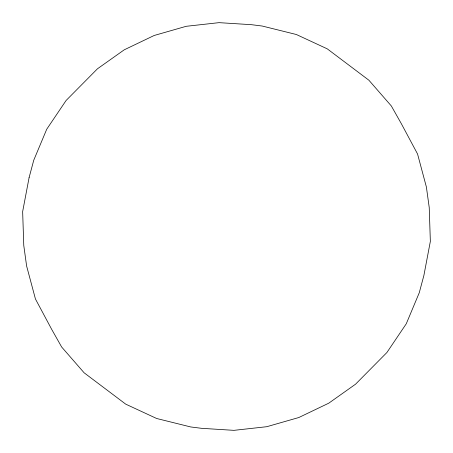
<?xml version="1.0" encoding="UTF-8"?>
<svg xmlns="http://www.w3.org/2000/svg" width="453" height="453" viewBox="0 0 453 453"><rect width="100%" height="100%" fill="white"/><g stroke="black" fill="none" stroke-linecap="round" stroke-linejoin="round"><path stroke-width="0.68" d="M29.105 177.57L22.65 211.608L23.771 245.464L26.614 266.002L35.442 298.997L51.608 329.212L61.653 347.015L84.105 372.779L125.724 404.144L156.647 418.493L190.753 426.958L201.562 428.317L233.952 430.344L266.783 426.703L298.799 417.53L328.765 403.181L355.537 384.206L386.885 352.536L406.273 323.77L419.257 292.763L423.895 275.43L430.35 241.392L429.229 207.536L426.386 186.998L417.558 154.003L401.392 123.788L391.347 105.985L368.895 80.221L327.276 48.856L296.353 34.507L262.247 26.042L251.438 24.683L219.048 22.656L186.217 26.297L154.201 35.47L124.235 49.819L97.463 68.794L66.115 100.464L46.727 129.23L33.743 160.237L29.105 177.57"/></g></svg>
